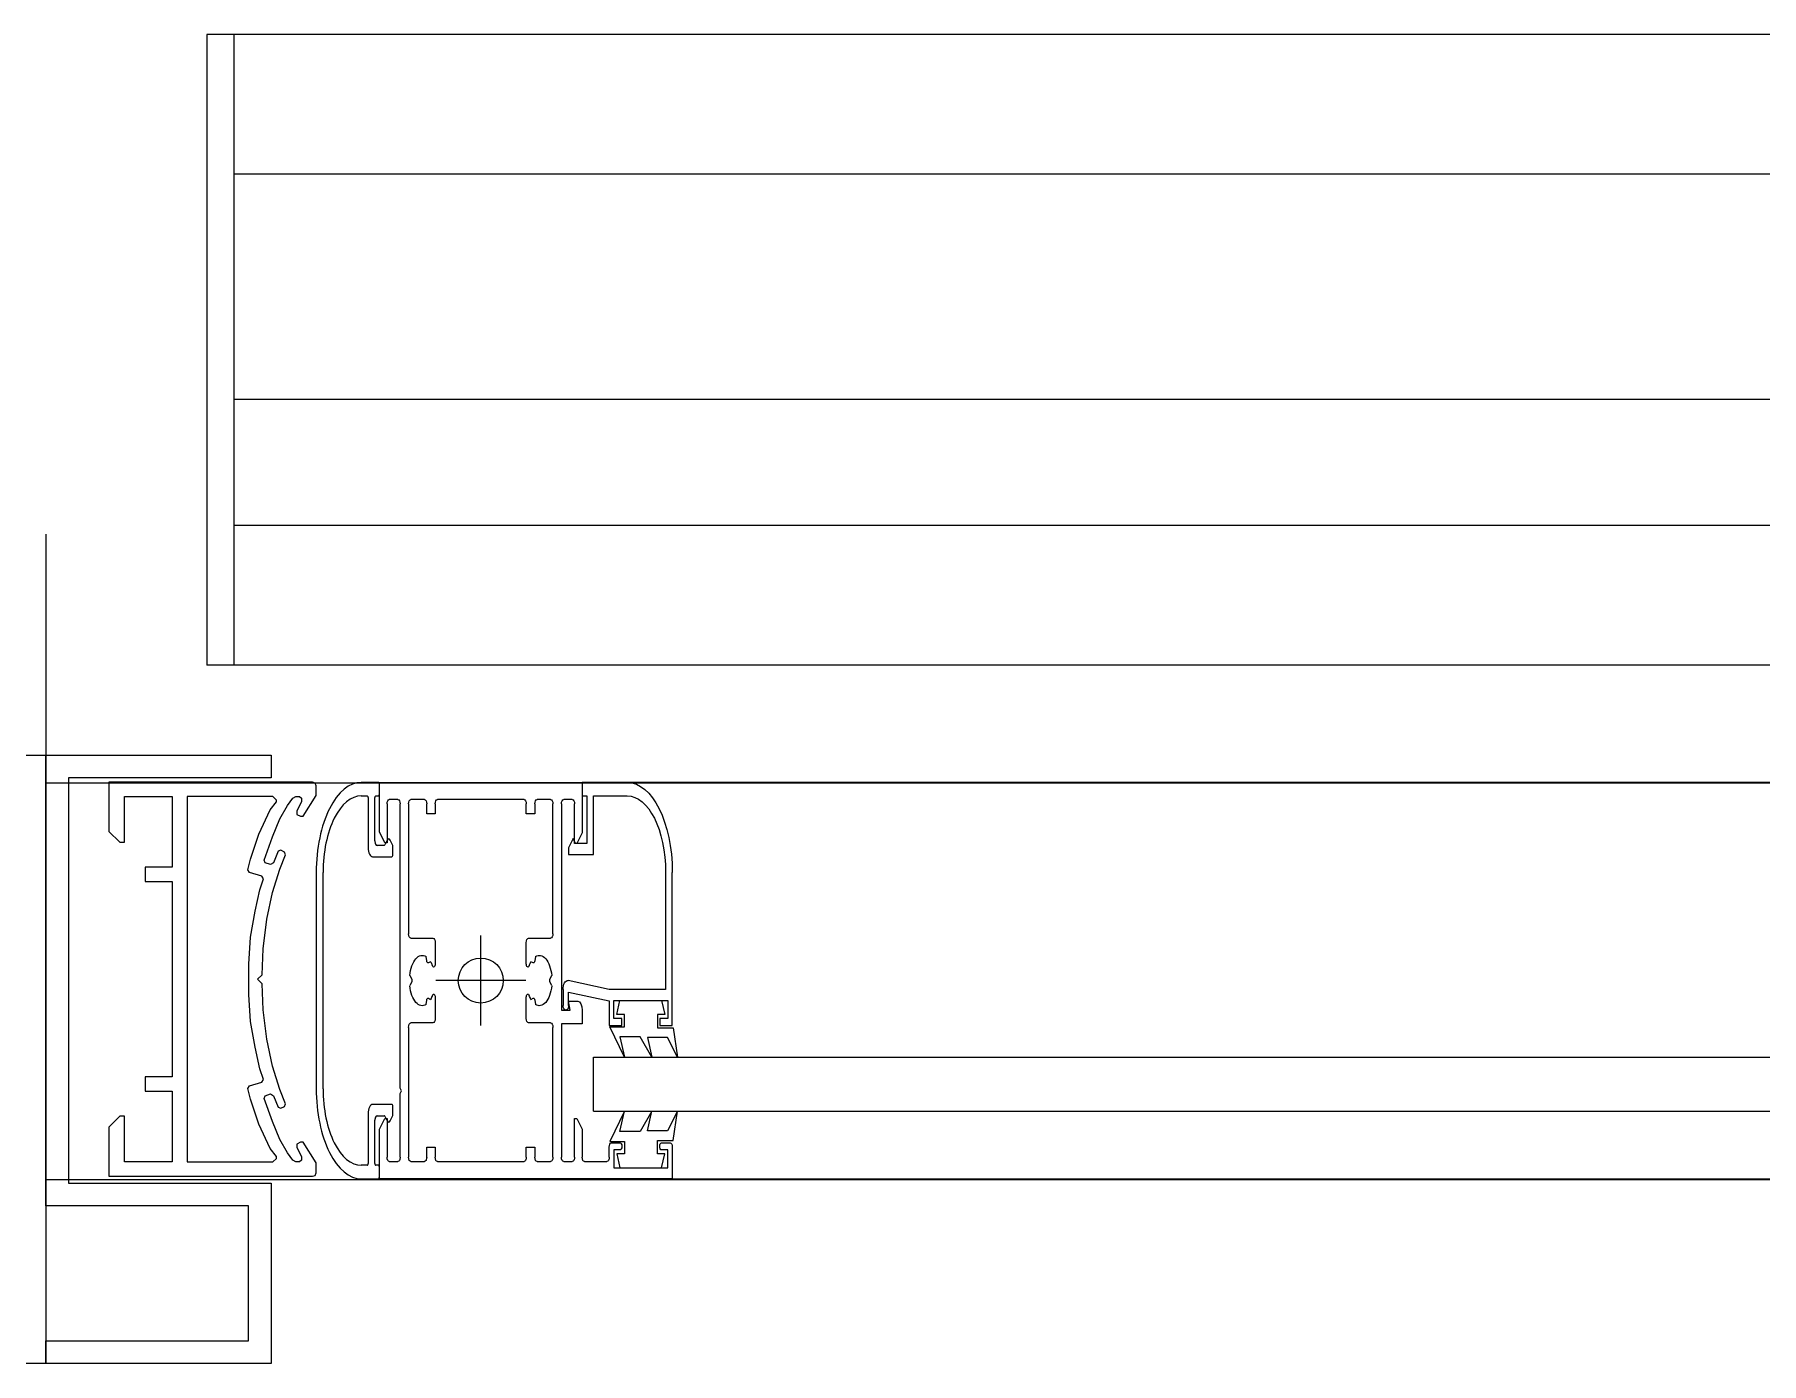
# Model space of a CAD drawing. Header units: millimetres. Extents: x 1478096 to 1808313, y 619971 to 762366.
# Drawn here: x 1615490 to 1616256, y 649046 to 649636 of the extents above; entities that cross this region are included whole.
import ezdxf

# ---------------------------------------------------------------- set-up
doc = ezdxf.new("R2010")
doc.units = ezdxf.units.MM
doc.header["$LTSCALE"] = 10
doc.layers.add('DC-ARQ-CARPINTERIAS', color=7, linetype='Continuous')

# ---------------------------------------------------------------- blocks, each defined once
blk = doc.blocks.new('*E5')
blk.add_lwpolyline([(0.056, 0.088), (0.056, 0.136, 0.414214), (0.016, 0.176), (0.0008, 0.176, 0.414214), (0, 0.1752), (0, 0.1708, 0.414214), (0.0008, 0.17), (0.0032, 0.17, -0.414214), (0.004, 0.1692), (0.004, 0.15, -0.414214), (0.002, 0.148), (-0.00427, 0.148, -0.198912), (-0.00483, 0.14823), (-0.00689, 0.15029, 0.414214), (-0.00971, 0.15029), (-0.01177, 0.14823, 0.198912), (-0.012, 0.14767), (-0.012, 0.1438, 0.414214), (-0.0112, 0.143), (0.006, 0.143, 0.414214), (0.01, 0.147), (0.01, 0.1692, -0.414214), (0.0108, 0.17), (0.016, 0.17, -0.414214), (0.05, 0.136), (0.05, 0.088), (0.05, 0.04, -0.414214), (0.016, 0.006), (0.0108, 0.006, -0.414214), (0.01, 0.0068), (0.01, 0.029, 0.414214), (0.006, 0.033), (-0.0112, 0.033, 0.414214), (-0.012, 0.0322), (-0.012, 0.02833, 0.198912), (-0.01177, 0.02777), (-0.00971, 0.02571, 0.414214), (-0.00689, 0.02571), (-0.00483, 0.02777, -0.198912), (-0.00427, 0.028), (0.002, 0.028, -0.414214), (0.004, 0.026), (0.004, 0.0068, -0.414214), (0.0032, 0.006), (0.0008, 0.006, 0.414214), (0, 0.0052), (0, 0.0008, 0.414214), (0.0008, 0), (0.016, 0, 0.414214), (0.056, 0.04)], format="xyb", close=True)
blk = doc.blocks.new('PUERTAS AUTO.')
at = {"layer": 'DC-ARQ-CARPINTERIAS', "ltscale": 200}
for p, q in [((1556.42552, 727.19709), (1556.42552, 727.27709)), ((1556.42552, 727.27709), (1556.52552, 727.27709)), ((1556.52552, 727.27709), (1556.52552, 727.27709)), ((1556.52552, 727.27709), (1556.52552, 727.26709)), ((1556.52552, 726.9089), (1556.52552, 727.27709)), ((1556.52552, 727.00709), (1556.52552, 727.27709)), ((1556.52552, 727.27709), (1556.62552, 727.27709)), ((1556.52552, 727.26709), (1556.43552, 727.26709)), ((1556.43552, 727.26709), (1556.43552, 727.20709)), ((1556.43552, 727.20709), (1556.52552, 727.20709)), ((1556.52552, 727.20709), (1556.52552, 727.00709)), ((1550.97565, 727.19551), (1556.52539, 727.19551)), ((1556.24752, 727.19509), (1554.89239, 727.19509)), ((1556.24752, 727.18109), (1556.24752, 727.19509)), ((1556.24752, 727.19509), (1556.37752, 727.19509)), ((1556.37752, 727.19509), (1556.37752, 727.17309)), ((1556.40718, 727.19397), (1556.40594, 727.19358)), ((1556.49757, 727.19397), (1556.40718, 727.19397)), ((1556.51552, 727.19709), (1556.42552, 727.19709)), ((1556.49757, 727.17211), (1556.49757, 727.19397)), ((1556.51552, 727.01709), (1556.51552, 727.19709)), ((1556.24952, 727.19029), (1556.24952, 727.18229)), ((1556.27352, 727.19029), (1556.24952, 727.19029)), ((1556.25228, 727.19029), (1556.25092, 727.18407)), ((1556.27077, 727.19029), (1556.25228, 727.19029)), ((1556.27218, 727.18407), (1556.27077, 727.19029)), ((1556.27077, 727.19029), (1556.27077, 727.19029)), ((1556.27352, 727.18229), (1556.27352, 727.19029)), ((1556.28652, 727.18749), (1556.27652, 727.18749)), ((1556.29572, 727.18749), (1556.29192, 727.18749)), ((1556.30752, 727.18749), (1556.30152, 727.18749)), ((1556.35172, 727.18749), (1556.31332, 727.18749)), ((1556.36352, 727.18749), (1556.35752, 727.18749)), ((1556.37312, 727.18749), (1556.36932, 727.18749)), ((1556.40594, 727.19358), (1556.40552, 727.19238)), ((1556.40552, 727.19238), (1556.40552, 727.18801)), ((1556.40552, 727.18801), (1556.4113, 727.17886)), ((1556.41213, 727.18682), (1556.41296, 727.18761)), ((1556.41213, 727.18523), (1556.41213, 727.18682)), ((1556.41296, 727.18761), (1556.41461, 727.18761)), ((1556.41461, 727.18761), (1556.41584, 727.18682)), ((1556.41584, 727.18682), (1556.41832, 727.18363)), ((1556.42476, 727.18761), (1556.42311, 727.18602)), ((1556.46273, 727.18761), (1556.42476, 727.18761)), ((1556.46273, 727.1065), (1556.46273, 727.18761)), ((1556.4695, 727.1562), (1556.4695, 727.18761)), ((1556.4695, 727.18761), (1556.49055, 727.18761)), ((1556.49055, 727.18761), (1556.49055, 727.16733)), ((1556.25232, 727.17909), (1556.24852, 727.17909)), ((1556.24952, 727.18229), (1556.25232, 727.18229)), ((1556.25092, 727.18407), (1556.25225, 727.18407)), ((1556.25225, 727.18407), (1556.25408, 727.18407)), ((1556.25408, 727.18407), (1556.25408, 727.17805)), ((1556.26877, 727.17849), (1556.26877, 727.18407)), ((1556.26877, 727.18407), (1556.27218, 727.18407)), ((1556.27072, 727.18229), (1556.27352, 727.18229)), ((1556.27452, 727.17909), (1556.27072, 727.17909)), ((1556.27552, 727.18549), (1556.27552, 727.18109)), ((1556.28752, 727.17309), (1556.28752, 727.18549)), ((1556.29092, 727.18549), (1556.29092, 727.16829)), ((1556.29672, 727.12629), (1556.29672, 727.18549)), ((1556.30052, 727.18549), (1556.30052, 727.12789)), ((1556.30852, 727.18109), (1556.30852, 727.18549)), ((1556.31232, 727.18109), (1556.30852, 727.18109)), ((1556.31232, 727.18549), (1556.31232, 727.18109)), ((1556.35272, 727.18109), (1556.35272, 727.18549)), ((1556.35652, 727.18109), (1556.35272, 727.18109)), ((1556.35652, 727.18549), (1556.35652, 727.18109)), ((1556.36452, 727.12789), (1556.36452, 727.18549)), ((1556.36832, 727.18549), (1556.36832, 727.15729)), ((1556.37412, 727.16829), (1556.37412, 727.18549)), ((1556.4113, 727.17886), (1556.41254, 727.17886)), ((1556.41419, 727.18125), (1556.41213, 727.18523)), ((1556.41254, 727.17886), (1556.41419, 727.17966)), ((1556.41419, 727.17966), (1556.41419, 727.18125)), ((1556.41832, 727.18363), (1556.42162, 727.17767)), ((1556.42311, 727.18602), (1556.42311, 727.18523)), ((1556.42311, 727.18523), (1556.42599, 727.18165)), ((1556.42599, 727.18165), (1556.43095, 727.17091)), ((1556.24721, 727.17805), (1556.24521, 727.16509)), ((1556.24521, 727.16509), (1556.24959, 727.17382)), ((1556.24879, 727.17805), (1556.24721, 727.17805)), ((1556.25408, 727.17805), (1556.24872, 727.17805)), ((1556.24872, 727.17805), (1556.24879, 727.17805)), ((1556.24959, 727.17382), (1556.25855, 727.17382)), ((1556.2566, 727.16509), (1556.2618, 727.17408)), ((1556.25855, 727.17382), (1556.2566, 727.16509)), ((1556.2618, 727.17408), (1556.27077, 727.17411)), ((1556.26872, 727.16509), (1556.2752, 727.17849)), ((1556.27077, 727.17411), (1556.26872, 727.16509)), ((1556.2752, 727.17849), (1556.26877, 727.17849)), ((1556.28992, 727.16829), (1556.28752, 727.17309)), ((1556.37752, 727.17309), (1556.37512, 727.16829)), ((1556.42162, 727.17767), (1556.42492, 727.16972)), ((1556.43095, 727.17091), (1556.43466, 727.15978)), ((1556.49262, 727.16733), (1556.49757, 727.17211)), ((1556.28243, 727.16509), (1554.859, 727.16509)), ((1556.28243, 727.16509), (1556.28243, 727.14109)), ((1556.29092, 727.16829), (1556.28992, 727.16829)), ((1556.37512, 727.16829), (1556.37412, 727.16829)), ((1556.42121, 727.16375), (1556.41956, 727.16296)), ((1556.42245, 727.16336), (1556.42121, 727.16375)), ((1556.42451, 727.15819), (1556.42245, 727.16336)), ((1556.42492, 727.16972), (1556.42864, 727.15938)), ((1556.49055, 727.16733), (1556.49262, 727.16733)), ((1556.36832, 727.15729), (1556.36772, 727.15609)), ((1556.36772, 727.15609), (1556.36832, 727.15489)), ((1556.41956, 727.16296), (1556.41914, 727.16177)), ((1556.41914, 727.16177), (1556.42162, 727.1554)), ((1556.42575, 727.15739), (1556.42451, 727.15819)), ((1556.42823, 727.15819), (1556.42575, 727.15739)), ((1556.42864, 727.15938), (1556.42823, 727.15819)), ((1556.43466, 727.15978), (1556.4359, 727.15501)), ((1556.48147, 727.1562), (1556.4695, 727.1562)), ((1556.48147, 727.14984), (1556.48147, 727.1562)), ((1556.36832, 727.15489), (1556.36832, 727.12029)), ((1556.42162, 727.1554), (1556.42492, 727.14507)), ((1556.42971, 727.15222), (1556.42888, 727.15103)), ((1556.42888, 727.15103), (1556.43053, 727.14626)), ((1556.43507, 727.15381), (1556.42971, 727.15222)), ((1556.4359, 727.15501), (1556.43507, 727.15381)), ((1556.4695, 727.1065), (1556.4695, 727.14984)), ((1556.4695, 727.14984), (1556.48147, 727.14984)), ((1556.28243, 727.14109), (1554.859, 727.14109)), ((1556.24521, 727.14109), (1556.24959, 727.13236)), ((1556.24721, 727.12812), (1556.24521, 727.14109)), ((1556.25855, 727.13236), (1556.2566, 727.14109)), ((1556.2566, 727.14109), (1556.2618, 727.13209)), ((1556.27077, 727.13206), (1556.26872, 727.14109)), ((1556.26872, 727.14109), (1556.2752, 727.12768)), ((1556.42492, 727.14507), (1556.4274, 727.13314)), ((1556.43053, 727.14626), (1556.4326, 727.13672)), ((1556.4274, 727.13314), (1556.42905, 727.12002)), ((1556.4326, 727.13672), (1556.43466, 727.12519)), ((1556.24879, 727.12812), (1556.24721, 727.12812)), ((1556.25312, 727.12709), (1556.24752, 727.12709)), ((1556.24752, 727.12709), (1556.24752, 727.05909)), ((1556.25408, 727.12812), (1556.24872, 727.12812)), ((1556.24872, 727.12812), (1556.24879, 727.12812)), ((1556.24959, 727.13236), (1556.25855, 727.13236)), ((1556.25312, 727.12389), (1556.25312, 727.12709)), ((1556.25408, 727.1221), (1556.25408, 727.12812)), ((1556.2618, 727.13209), (1556.27077, 727.13206)), ((1556.26877, 727.12768), (1556.26877, 727.1221)), ((1556.2752, 727.12768), (1556.26877, 727.12768)), ((1556.26992, 727.12709), (1556.26992, 727.12389)), ((1556.27552, 727.12709), (1556.26992, 727.12709)), ((1556.27552, 727.11612), (1556.27552, 727.12709)), ((1556.28752, 727.12029), (1556.28752, 727.12629)), ((1556.28752, 727.12629), (1556.29672, 727.12629)), ((1556.30152, 727.12589), (1556.31132, 727.12589)), ((1556.33252, 727.12709), (1556.33252, 727.08709)), ((1556.35372, 727.12589), (1556.36352, 727.12589)), ((1556.43466, 727.12519), (1556.43549, 727.11326)), ((1556.24952, 727.11589), (1556.24952, 727.12389)), ((1556.24952, 727.12389), (1556.25312, 727.12389)), ((1556.25228, 727.11589), (1556.25092, 727.1221)), ((1556.25092, 727.1221), (1556.25225, 727.1221)), ((1556.25225, 727.1221), (1556.25408, 727.1221)), ((1556.26877, 727.1221), (1556.27218, 727.1221)), ((1556.26992, 727.12389), (1556.27352, 727.12389)), ((1556.27218, 727.1221), (1556.27077, 727.11589)), ((1556.27352, 727.12389), (1556.27352, 727.11589)), ((1556.29672, 727.12029), (1556.29292, 727.12029)), ((1556.29292, 727.12029), (1556.29352, 727.11629)), ((1556.29352, 727.11809), (1556.29352, 727.1122)), ((1556.29502, 727.12009), (1556.29452, 727.12009)), ((1556.29602, 727.11109), (1556.29602, 727.11809)), ((1556.29672, 727.02869), (1556.29672, 727.12029)), ((1556.30854, 727.11578), (1556.30829, 727.11772)), ((1556.31232, 727.12389), (1556.31232, 727.11449)), ((1556.35272, 727.11449), (1556.35272, 727.12389)), ((1556.35676, 727.11772), (1556.3565, 727.11578)), ((1556.36832, 727.12029), (1556.36832, 727.02869)), ((1556.42905, 727.12002), (1556.42947, 727.10849)), ((1556.27352, 727.11589), (1556.24952, 727.11589)), ((1556.25052, 727.11109), (1556.27552, 727.11109)), ((1556.25052, 727.05909), (1556.25052, 727.11109)), ((1556.27077, 727.11589), (1556.25228, 727.11589)), ((1556.27077, 727.11589), (1556.27077, 727.11589)), ((1556.29352, 727.1122), (1556.27552, 727.11612)), ((1556.27552, 727.11109), (1556.29381, 727.10711)), ((1556.29352, 727.11629), (1556.28952, 727.11629)), ((1556.31025, 727.11545), (1556.30928, 727.11493)), ((1556.35577, 727.11493), (1556.3548, 727.11545)), ((1556.43549, 727.11326), (1556.43549, 727.1065)), ((1556.30104, 727.10935), (1556.30175, 727.10793)), ((1556.30175, 727.10624), (1556.30104, 727.10482)), ((1556.31252, 727.10709), (1556.35252, 727.10709)), ((1556.3633, 727.10793), (1556.36401, 727.10935)), ((1556.36401, 727.10482), (1556.3633, 727.10624)), ((1556.42947, 727.10451), (1556.42905, 727.09298)), ((1556.42947, 727.10849), (1556.43153, 727.1065)), ((1556.43153, 727.1065), (1556.42947, 727.10451)), ((1556.43549, 727.1065), (1556.43549, 727.09974)), ((1556.46273, 727.02539), (1556.46273, 727.1065)), ((1556.4695, 727.06316), (1556.4695, 727.1065)), ((1556.30829, 727.09645), (1556.30854, 727.09839)), ((1556.30928, 727.09924), (1556.31025, 727.09872)), ((1556.31232, 727.09968), (1556.31232, 727.09029)), ((1556.35272, 727.09029), (1556.35272, 727.09968)), ((1556.3548, 727.09872), (1556.35577, 727.09924)), ((1556.3565, 727.09839), (1556.35676, 727.09645)), ((1556.43549, 727.09974), (1556.43466, 727.08781)), ((1556.31132, 727.08829), (1556.30152, 727.08829)), ((1556.36352, 727.08829), (1556.35372, 727.08829)), ((1556.42905, 727.09298), (1556.4274, 727.07986)), ((1556.43466, 727.08781), (1556.4326, 727.07628)), ((1556.30052, 727.08629), (1556.30052, 727.02869)), ((1556.36452, 727.02869), (1556.36452, 727.08629)), ((1556.4274, 727.07986), (1556.42492, 727.06793)), ((1556.4326, 727.07628), (1556.43053, 727.06674)), ((1556.42492, 727.06793), (1556.42162, 727.05759)), ((1556.43053, 727.06674), (1556.42888, 727.06197)), ((1556.42162, 727.05759), (1556.41914, 727.05123)), ((1556.42888, 727.06197), (1556.42971, 727.06077)), ((1556.42971, 727.06077), (1556.43507, 727.05918)), ((1556.4359, 727.05799), (1556.43466, 727.05322)), ((1556.43507, 727.05918), (1556.4359, 727.05799)), ((1556.48147, 727.06316), (1556.4695, 727.06316)), ((1556.4695, 727.02539), (1556.4695, 727.0568)), ((1556.4695, 727.0568), (1556.48147, 727.0568)), ((1556.48147, 727.0568), (1556.48147, 727.06316)), ((1556.29352, 727.05109), (1556.28252, 727.05109)), ((1556.28252, 727.05109), (1556.28252, 727.02509)), ((1556.29352, 727.04809), (1556.29352, 727.05109)), ((1556.41914, 727.05123), (1556.41956, 727.05004)), ((1556.41956, 727.05004), (1556.42121, 727.04924)), ((1556.42121, 727.04924), (1556.42245, 727.04964)), ((1556.42245, 727.04964), (1556.42451, 727.05481)), ((1556.42451, 727.05481), (1556.42575, 727.05561)), ((1556.42864, 727.05362), (1556.42492, 727.04328)), ((1556.42575, 727.05561), (1556.42823, 727.05481)), ((1556.42823, 727.05481), (1556.42864, 727.05362)), ((1556.43466, 727.05322), (1556.43095, 727.04208)), ((1556.28552, 727.02509), (1556.28552, 727.04629)), ((1556.28552, 727.04629), (1556.29052, 727.04629)), ((1556.28752, 727.04149), (1556.28992, 727.04629)), ((1556.28752, 727.01909), (1556.28752, 727.04149)), ((1556.28992, 727.04629), (1556.29092, 727.04629)), ((1556.29052, 727.04629), (1556.29152, 727.04409)), ((1556.29092, 727.04629), (1556.29092, 727.02869)), ((1556.29152, 727.04409), (1556.29352, 727.04809)), ((1556.37412, 727.02869), (1556.37412, 727.04589)), ((1556.37412, 727.04589), (1556.37512, 727.04589)), ((1556.37512, 727.04589), (1556.37752, 727.04109)), ((1556.37752, 727.04109), (1556.37752, 727.01909)), ((1556.42492, 727.04328), (1556.42162, 727.03533)), ((1556.43095, 727.04208), (1556.42599, 727.03135)), ((1556.49262, 727.04566), (1556.49055, 727.04566)), ((1556.49055, 727.04566), (1556.49055, 727.02539)), ((1556.49757, 727.04089), (1556.49262, 727.04566)), ((1556.49757, 727.01903), (1556.49757, 727.04089)), ((1556.30852, 727.02869), (1556.30852, 727.03309)), ((1556.30852, 727.03309), (1556.31232, 727.03309)), ((1556.31232, 727.03309), (1556.31232, 727.02869)), ((1556.35272, 727.02869), (1556.35272, 727.03309)), ((1556.35272, 727.03309), (1556.35652, 727.03309)), ((1556.35652, 727.03309), (1556.35652, 727.02869)), ((1556.4113, 727.03414), (1556.40552, 727.02499)), ((1556.41254, 727.03414), (1556.4113, 727.03414)), ((1556.41419, 727.03334), (1556.41254, 727.03414)), ((1556.41419, 727.03175), (1556.41419, 727.03334)), ((1556.42162, 727.03533), (1556.41832, 727.02936)), ((1556.29192, 727.02669), (1556.29572, 727.02669)), ((1556.30152, 727.02669), (1556.30752, 727.02669)), ((1556.31332, 727.02669), (1556.35172, 727.02669)), ((1556.35752, 727.02669), (1556.36352, 727.02669)), ((1556.36932, 727.02669), (1556.37312, 727.02669)), ((1556.41213, 727.02777), (1556.41419, 727.03175)), ((1556.41213, 727.02618), (1556.41213, 727.02777)), ((1556.41296, 727.02539), (1556.41213, 727.02618)), ((1556.41461, 727.02539), (1556.41296, 727.02539)), ((1556.41584, 727.02618), (1556.41461, 727.02539)), ((1556.41832, 727.02936), (1556.41584, 727.02618)), ((1556.42599, 727.03135), (1556.42311, 727.02777)), ((1556.42311, 727.02777), (1556.42311, 727.02698)), ((1556.42311, 727.02698), (1556.42476, 727.02539)), ((1556.42476, 727.02539), (1556.46273, 727.02539)), ((1556.49055, 727.02539), (1556.4695, 727.02539)), ((1550.97565, 727.01951), (1556.52539, 727.01951)), ((1554.87239, 727.01909), (1556.26752, 727.01909)), ((1556.28252, 727.02509), (1556.26752, 727.02509)), ((1556.26752, 727.01909), (1556.28752, 727.01909)), ((1556.28752, 727.02509), (1556.28552, 727.02509)), ((1556.28752, 727.01909), (1556.28752, 727.02509)), ((1556.37752, 727.01909), (1556.28752, 727.01909)), ((1556.40552, 727.02499), (1556.40552, 727.02061)), ((1556.40552, 727.02061), (1556.40594, 727.01942)), ((1556.40594, 727.01942), (1556.40718, 727.01903)), ((1556.40718, 727.01903), (1556.49757, 727.01903)), ((1556.42552, 727.01709), (1556.51552, 727.01709)), ((1556.42552, 727.00709), (1556.42552, 727.01709)), ((1556.52552, 727.00709), (1556.42552, 727.00709)), ((1556.62552, 727.00709), (1556.52552, 727.00709)), ((1554.70716, 726.96709), (1556.45405, 726.96709)), ((1556.44205, 726.68709), (1556.44205, 726.96709)), ((1556.45405, 726.68709), (1556.45405, 726.96709)), ((1554.7004, 726.90509), (1556.44205, 726.90509)), ((1554.7004, 726.84909), (1556.44205, 726.84909)), ((1554.7004, 726.74909), (1556.44205, 726.74909)), ((1554.7004, 726.68709), (1556.45405, 726.68709))]:
    blk.add_line(p, q, dxfattribs=at)
blk.add_circle((1556.33252, 727.10709, 0.00002), 0.01, dxfattribs=at)
at = {"layer": 'DC-ARQ-CARPINTERIAS', "ltscale": 200, "extrusion": (0, 0, -1)}
for centre, major_axis, start_param, end_param in [((1556.27652, 727.18549, 0.00002), (0, -0.002), 1.570796, 3.141593), ((1556.28652, 727.18549, 0.00002), (0, -0.002), 3.141593, 4.712389), ((1556.29192, 727.18549, 0.00002), (0, -0.002), 1.570796, 3.141593), ((1556.29572, 727.18549, 0.00002), (0, -0.002), 3.141593, 4.712389), ((1556.30152, 727.18549, 0.00002), (0, -0.002), 1.570796, 3.141593), ((1556.30752, 727.18549, 0.00002), (0, -0.002), 3.141593, 4.712389), ((1556.31332, 727.18549, 0.00002), (0, -0.002), 1.570796, 3.141593), ((1556.35172, 727.18549, 0.00002), (0, -0.002), 3.141593, 4.712389), ((1556.35752, 727.18549, 0.00002), (0, -0.002), 1.570796, 3.141593), ((1556.36352, 727.18549, 0.00002), (0, -0.002), 3.141593, 4.712389), ((1556.36932, 727.18549, 0.00002), (0, -0.002), 1.570796, 3.141593), ((1556.37312, 727.18549, 0.00002), (0, -0.002), 3.141593, 4.712389), ((1556.24852, 727.18109, 0.00002), (0, -0.002), 0, 1.570796), ((1556.25232, 727.18069, 0.00002), (0, -0.0016), 3.141593, 6.283185), ((1556.27072, 727.18069, 0.00002), (0, 0.0016), 3.141593, 6.283185), ((1556.27452, 727.18109, 0.00002), (0, -0.002), -1.570796, 0), ((1556.30152, 727.12789, 0.00002), (0, -0.002), 0, 1.570796), ((1556.31132, 727.12389, 0.00002), (0, -0.002), 3.141593, 4.712389), ((1556.35372, 727.12389, 0.00002), (0, -0.002), 1.570796, 3.141593), ((1556.36352, 727.12789, 0.00002), (0, -0.002), -1.570796, 0), ((1556.28952, 727.12029, 0.00002), (0, -0.004), 0, 1.570796), ((1556.29452, 727.11809, 0.00002), (0, -0.002), 1.570796, 3.141593), ((1556.29502, 727.11809, 0.00002), (0, -0.002), 3.141593, 4.712389), ((1556.30652, 727.10709, 0.00002), (0, -0.0112), 1.774481, 3.461507), ((1556.35852, 727.10709, 0.00002), (0, -0.0112), 2.821679, 4.508704), ((1556.29402, 727.11109, 0.00002), (0, -0.004), -1.570796, 0.10832), ((1556.30912, 727.11609, 0.00002), (0, -0.0012), -0.261799, 1.308997), ((1556.30652, 727.10709, 0.00002), (0, -0.0112), 3.868876, 4.084616), ((1556.31162, 727.11449, 0.00002), (0, -0.0014), -1.570796, 0.943023), ((1556.35343, 727.11449, 0.00002), (0, -0.0014), -0.943023, 1.570796), ((1556.35852, 727.10709, 0.00002), (0, -0.0112), 2.19857, 2.414309), ((1556.35592, 727.11609, 0.00002), (0, -0.0012), -1.308997, 0.261799), ((1556.30652, 727.10709, 0.00002), (0, -0.0112), -0.319914, 1.367112), ((1556.30132, 727.10709, 0.00002), (0, -0.0012), 3.926991, 5.497787), ((1556.35852, 727.10709, 0.00002), (0, -0.0112), -1.367112, 0.319914), ((1556.36372, 727.10709, 0.00002), (0, -0.0012), 0.785398, 2.356194), ((1556.30912, 727.09808, 0.00002), (0, -0.0012), 1.832596, 3.403392), ((1556.30652, 727.10709, 0.00002), (0, -0.0112), -0.943023, -0.727284), ((1556.31162, 727.09968, 0.00002), (0, -0.0014), 2.19857, 4.712389), ((1556.35343, 727.09968, 0.00002), (0, -0.0014), 1.570796, 4.084616), ((1556.35852, 727.10709, 0.00002), (0, -0.0112), 0.727284, 0.943023), ((1556.35592, 727.09808, 0.00002), (0, -0.0012), 2.879793, 4.45059), ((1556.30152, 727.08629, 0.00002), (0, -0.002), 1.570796, 3.141593), ((1556.31132, 727.09029, 0.00002), (0, -0.002), 4.712389, 6.283185), ((1556.35372, 727.09029, 0.00002), (0, -0.002), 0, 1.570796), ((1556.36352, 727.08629, 0.00002), (0, -0.002), 3.141593, 4.712389), ((1556.26752, 727.05909, 0.00002), (0, -0.04), 0, 1.570796), ((1556.26752, 727.05909, 0.00002), (0, -0.034), 0, 1.570796), ((1556.29192, 727.02869, 0.00002), (0, -0.002), 0, 1.570796), ((1556.29572, 727.02869, 0.00002), (0, -0.002), -1.570796, 0), ((1556.30152, 727.02869, 0.00002), (0, -0.002), 0, 1.570796), ((1556.30752, 727.02869, 0.00002), (0, -0.002), -1.570796, 0), ((1556.31332, 727.02869, 0.00002), (0, -0.002), 0, 1.570796), ((1556.35172, 727.02869, 0.00002), (0, -0.002), -1.570796, 0), ((1556.35752, 727.02869, 0.00002), (0, -0.002), 0, 1.570796), ((1556.36352, 727.02869, 0.00002), (0, -0.002), -1.570796, 0), ((1556.36932, 727.02869, 0.00002), (0, -0.002), 0, 1.570796), ((1556.37312, 727.02869, 0.00002), (0, -0.002), -1.570796, 0)]:
    blk.add_ellipse(centre, major_axis=major_axis, ratio=0.5, start_param=start_param, end_param=end_param, dxfattribs=at)
at = {"layer": 'DC-ARQ-CARPINTERIAS', "ltscale": 200, "xscale": 0.5}
blk.add_blockref('*E5', (1556.37752, 727.01909, 0.00002), dxfattribs=at)

msp = doc.modelspace()

# ---------------------------------------------------------------- block references
at = {"layer": 'DC-ARQ-CARPINTERIAS', "xscale": 1000, "yscale": 1000, "zscale": 1000, "rotation": 180}
msp.add_blockref('PUERTAS AUTO.', (3172020.149, 1376323.114), dxfattribs=at)

doc.saveas('drawing.dxf')
